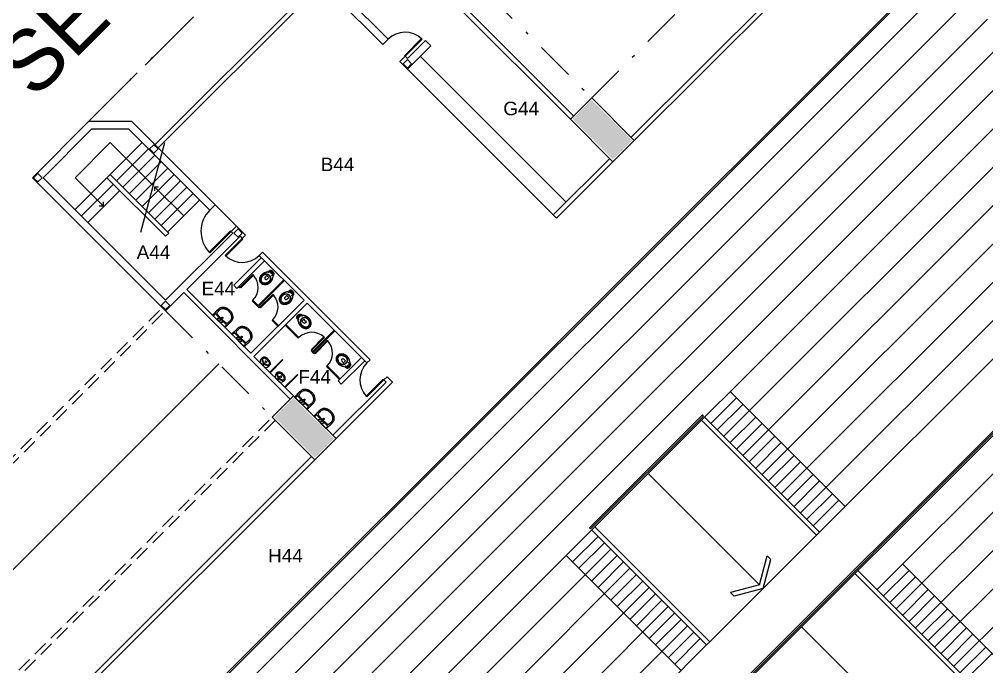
# Model space of a CAD drawing. Extents: x 1306 to 1544, y -75 to 211.
# Drawn here: x 1379.33 to 1411.44, y 159.91 to 181.41 of the extents above; entities that cross this region are included whole.
import ezdxf

# ---------------------------------------------------------------- set-up
doc = ezdxf.new("R2010")
doc.units = 0
doc.header["$LTSCALE"] = 2
doc.linetypes.add('DASHDOT2', pattern=[12.7, 6.35, -3.175, 0, -3.175])
doc.linetypes.add('HIDDEN', pattern=[0.375, 0.25, -0.125])
for name, color, linetype in [('06', 6, 'CONTINUOUS'), ('ARQUIBANCADA-ARY', 2, 'CONTINUOUS'), ('DIVISÓRIAS-ARY', 2, 'CONTINUOUS'), ('ESQUADRIA-ARY', 2, 'CONTINUOUS'), ('HACHURAS-ARY', 9, 'CONTINUOUS'), ('INDICAÇÕES-ARY', 2, 'CONTINUOUS'), ('L_DECA', 7, 'CONTINUOUS'), ('PAREDE-ALTA-ARY', 1, 'CONTINUOUS'), ('PAREDE-BAIXA-ARY', 2, 'CONTINUOUS'), ('PEÇAS-SANIT-ARY', 7, 'CONTINUOUS'), ('PILARES-PRINC-ARY', 5, 'CONTINUOUS'), ('PILARES-SECUND-ARY', 5, 'CONTINUOUS'), ('PROJ-COBERTURA-ARY', 7, 'DASHDOT2'), ('RAMPA-INT-ARY', 7, 'CONTINUOUS'), ('RAMPA-PROJ-ARY', 7, 'HIDDEN'), ('TEXTO-PB-COR-ARY', 12, 'CONTINUOUS'), ('TEXTOG-EP-ARY', 11, 'CONTINUOUS')]:
    doc.layers.add(name, color=color, linetype=linetype)
doc.styles.add('ARIAL', font='arial.ttf', dxfattribs={"height": 0.5})

# ---------------------------------------------------------------- blocks, each defined once
blk = doc.blocks.new('RAV10')
at = {"layer": 'L_DECA'}
blk.add_lwpolyline([(4.6, -12.9), (8.2, -12.9), (8.2, -12.9), (8.7, -13), (9.2, -13.2), (9.6, -13.5), (9.9, -14), (10.1, -14.3), (10.1, -14.3), (10.1, -14.3), (10.1, -14.3), (10.1, -14.3), (10.1, -14.3), (12.2, -18), (12.2, -18), (12.5, -18.6), (12.8, -19.1), (13.1, -19.6), (13.3, -20.1), (13.3, -20.1), (13.6, -20.6), (13.9, -21.1), (14.2, -21.5), (14.5, -22.1), (14.7, -22.6), (15, -23.1), (15.3, -23.6), (15.5, -24.1), (15.5, -24.1), (15.9, -24.8), (16.3, -25.6), (16.6, -26.3), (16.9, -27), (17.2, -27.8), (17.5, -28.6), (17.8, -29.4), (18, -30.2), (18, -30.2), (18.3, -31.4), (18.6, -32.6), (18.8, -33.9), (19, -35.2), (19.1, -36.4), (19.1, -37.7), (19.1, -39), (19, -40.3), (19, -40.3), (18.8, -41.6), (18.6, -42.9), (18.2, -44.2), (17.9, -45.5), (17.4, -46.8), (16.9, -48), (16.4, -49.3), (15.8, -50.4), (15.8, -50.4), (15.2, -51.4), (14.6, -52.3), (13.9, -53.1), (13.3, -53.9), (12.5, -54.8), (11.7, -55.5), (10.9, -56.3), (10.1, -57), (10.1, -57), (9, -57.8), (7.9, -58.5), (6.6, -59.1), (5.4, -59.6), (4.1, -60), (2.8, -60.3), (1.4, -60.4), (0, -60.5), (0, -60.5), (-1.4, -60.4), (-2.7, -60.3), (-4, -60), (-5.3, -59.6), (-6.6, -59.1), (-7.8, -58.5), (-9, -57.8), (-10.1, -57), (-10.1, -57), (-10.9, -56.3), (-11.7, -55.5), (-12.5, -54.8), (-13.2, -53.9), (-13.9, -53.1), (-14.5, -52.3), (-15.1, -51.4), (-15.7, -50.4), (-15.7, -50.4), (-16.3, -49.3), (-16.9, -48), (-17.4, -46.8), (-17.8, -45.5), (-18.2, -44.2), (-18.5, -42.9), (-18.7, -41.6), (-19, -40.3), (-19, -40.3), (-19, -39), (-19, -37.7), (-19, -36.4), (-18.9, -35.2), (-18.7, -33.9), (-18.5, -32.6), (-18.2, -31.4), (-17.9, -30.2), (-17.9, -30.2), (-17.7, -29.4), (-17.4, -28.6), (-17.1, -27.8), (-16.9, -27), (-16.6, -26.3), (-16.2, -25.6), (-15.8, -24.8), (-15.5, -24.1), (-15.5, -24.1), (-15.2, -23.6), (-15, -23.1), (-14.7, -22.6), (-14.4, -22.1), (-14.2, -21.5), (-13.9, -21.1), (-13.6, -20.6), (-13.3, -20.1), (-13.3, -20.1), (-13.1, -19.6), (-12.8, -19.1), (-12.4, -18.6), (-12.1, -18), (-10.1, -14.3), (-10.1, -14.3), (-10.1, -14.3), (-10.1, -14.3), (-10.1, -14.3), (-10.1, -14.3), (-9.8, -14), (-9.8, -14), (-9.6, -13.5), (-9.1, -13.2), (-8.6, -13), (-8.1, -12.9), (-4.5, -12.9)], dxfattribs=at)
at = {"layer": 'L_DECA', "color": 1}
for points in [[(12.2, -18), (13.3, -20.1), (13.3, -20.1), (13.6, -20.6), (13.8, -21.1), (14.1, -21.5), (14.3, -22.1), (14.5, -22.6), (14.7, -23.1), (15, -23.6), (15.2, -24.1), (15.2, -24.1), (15.5, -24.8), (15.9, -25.6), (16.2, -26.3), (16.6, -27.1), (16.9, -27.8), (17.1, -28.5), (17.4, -29.4), (17.6, -30.2), (17.6, -30.2), (17.9, -31.4), (18.1, -32.6), (18.3, -33.9), (18.5, -35.2), (18.5, -36.4), (18.5, -37.7), (18.5, -39), (18.4, -40.3), (18.4, -40.3), (18.2, -41.6), (17.9, -42.9), (17.6, -44.2), (17.2, -45.5), (16.7, -46.8), (16.2, -48), (15.6, -49.3), (15, -50.4), (15, -50.4), (14.4, -51.2), (13.9, -52), (13.3, -52.8), (12.8, -53.5), (12.2, -54.2), (11.5, -54.9), (10.9, -55.5), (10.1, -56.2), (10.1, -56.2), (9, -57.1), (7.9, -57.8), (6.6, -58.4), (5.4, -58.9), (4.1, -59.3), (2.8, -59.6), (1.4, -59.8), (0, -59.8), (0, -59.8), (-1.4, -59.8), (-2.7, -59.6), (-4.1, -59.3), (-5.3, -58.9), (-6.6, -58.4), (-7.8, -57.8), (-9, -57.1), (-10.1, -56.2), (-10.1, -56.2), (-10.8, -55.5), (-11.5, -54.9), (-12.1, -54.2), (-12.7, -53.5), (-13.3, -52.8), (-13.9, -52), (-14.4, -51.2), (-14.9, -50.4), (-14.9, -50.4), (-15.5, -49.3), (-16.1, -48), (-16.6, -46.8), (-17.1, -45.5), (-17.5, -44.2), (-17.9, -42.9), (-18.1, -41.6), (-18.3, -40.3), (-18.3, -40.3), (-18.4, -39.1), (-18.5, -37.7), (-18.5, -36.4), (-18.4, -35.2), (-18.2, -33.9), (-18, -32.6), (-17.8, -31.4), (-17.5, -30.2), (-17.5, -30.2), (-17.3, -29.4), (-17, -28.6), (-16.8, -27.8), (-16.5, -27.1), (-16.2, -26.3), (-15.8, -25.6), (-15.5, -24.8), (-15.2, -24.1), (-15.2, -24.1), (-15, -23.6), (-14.7, -23.1), (-14.5, -22.6), (-14.2, -22.1), (-14, -21.5), (-13.7, -21.1), (-13.5, -20.6), (-13.2, -20.1), (-12.1, -18)], [(-12.9, -30.2), (-12.9, -30.2), (-12.4, -29.3), (-11.9, -28.4), (-11.2, -27.7), (-10.6, -26.9), (-9.9, -26.2), (-9.2, -25.6), (-8.4, -25), (-7.5, -24.4), (-6.7, -23.9), (-5.8, -23.5), (-4.9, -23.1), (-3.9, -22.8), (-3, -22.6), (-2, -22.4), (-1, -22.3), (0, -22.2), (0, -22.2), (1, -22.3), (2, -22.4), (3, -22.6), (4, -22.8), (5, -23.1), (5.8, -23.5), (6.8, -23.9), (7.6, -24.4), (8.5, -25), (9.3, -25.6), (10, -26.2), (10.6, -26.9), (11.3, -27.7), (12, -28.4), (12.5, -29.3), (13, -30.2), (13, -30.2), (13.6, -31.3), (14, -32.6), (14.3, -33.8), (14.6, -35.1), (14.7, -36.4), (14.7, -37.7), (14.7, -39), (14.4, -40.3), (14.4, -40.3), (14.2, -41.6), (13.8, -42.9), (13.4, -44.2), (12.9, -45.5), (12.4, -46.8), (11.7, -48), (11.1, -49.3), (10.4, -50.4), (10.4, -50.4), (9.4, -51.7), (8.4, -52.8), (7.2, -53.8), (5.9, -54.6), (4.5, -55.2), (3.1, -55.8), (1.5, -56.1), (0, -56.2), (0, -56.2), (-1.5, -56.1), (-3.1, -55.8), (-4.4, -55.2), (-5.8, -54.6), (-7.1, -53.8), (-8.3, -52.8), (-9.3, -51.7), (-10.3, -50.4), (-10.3, -50.4), (-11, -49.3), (-11.7, -48), (-12.3, -46.8), (-12.8, -45.5), (-13.3, -44.2), (-13.7, -42.9), (-14.1, -41.6), (-14.4, -40.3), (-14.4, -40.3), (-14.6, -39), (-14.7, -37.7), (-14.6, -36.4), (-14.5, -35.1), (-14.2, -33.8), (-13.9, -32.6), (-13.5, -31.3), (-12.9, -30.2)], [(-12, -30.2), (-12, -30.2), (-11.5, -29.4), (-11, -28.6), (-10.4, -27.9), (-9.8, -27.2), (-9.1, -26.7), (-8.5, -26.1), (-7.7, -25.5), (-6.9, -25), (-6.1, -24.6), (-5.3, -24.2), (-4.5, -23.9), (-3.6, -23.6), (-2.8, -23.4), (-1.8, -23.2), (-0.9, -23.2), (0, -23.1), (0, -23.1), (0.9, -23.2), (1.9, -23.2), (2.8, -23.4), (3.6, -23.6), (4.5, -23.9), (5.4, -24.2), (6.2, -24.6), (7, -25), (7.7, -25.5), (8.5, -26.1), (9.2, -26.7), (9.8, -27.2), (10.4, -27.9), (11, -28.6), (11.5, -29.4), (12, -30.2), (12, -30.2), (12.7, -31.3), (13.2, -32.6), (13.6, -33.8), (13.9, -35), (14.1, -36.4), (14.1, -37.7), (14.1, -39), (13.9, -40.3), (13.9, -40.3), (13.6, -41.7), (13.2, -43), (12.8, -44.3), (12.3, -45.5), (11.7, -46.9), (11.1, -48.1), (10.4, -49.3), (9.6, -50.4), (9.6, -50.4), (8.8, -51.6), (7.8, -52.6), (6.7, -53.5), (5.5, -54.2), (4.2, -54.8), (2.8, -55.3), (1.5, -55.5), (0, -55.7), (0, -55.7), (-1.5, -55.5), (-2.8, -55.3), (-4.2, -54.8), (-5.4, -54.2), (-6.6, -53.5), (-7.7, -52.6), (-8.7, -51.6), (-9.6, -50.4), (-9.6, -50.4), (-10.3, -49.3), (-11, -48.1), (-11.7, -46.9), (-12.2, -45.5), (-12.7, -44.3), (-13.1, -43), (-13.5, -41.7), (-13.8, -40.3), (-13.8, -40.3), (-14, -39), (-14.1, -37.7), (-14, -36.4), (-13.9, -35), (-13.6, -33.8), (-13.2, -32.6), (-12.7, -31.3), (-12, -30.2)], [(-7.7, -9.4), (-8.1, -10.1), (-8.5, -10.8), (-8.6, -11.4), (-8.8, -12.2), (-8.8, -13.1)], [(-5.1, -12.9), (-5.1, -9.7), (-5.1, -7.8), (-5.1, -7.8), (-5.2, -7.6), (-5.3, -7.5), (-5.5, -7.4), (-5.9, -7.6), (-5.9, -7.6), (-6.4, -8), (-7.1, -8.6), (-7.7, -9.4)], [(5.1, -9.3), (5, -8.9), (4.6, -8.3), (3.9, -7.8), (3.1, -7.7), (0, -7.7), (-3.1, -7.7), (-3.1, -7.7), (-3.9, -7.8), (-4.5, -8.3), (-5, -8.9), (-5.1, -9.7)], [(4.6, -12.9), (4.6, -12.9), (4.2, -12.9), (3.9, -12.6), (3.6, -12.4), (3.6, -12), (3.6, -10.7), (3.6, -10.7), (3.6, -10.5), (3.6, -10.4), (3.7, -10.2), (3.9, -10.1), (3.9, -10.1), (3.9, -9.9), (3.9, -9.7), (3.8, -9.5), (3.6, -9.4), (0, -9.4), (-3.5, -9.4), (-3.5, -9.4), (-3.7, -9.5), (-3.9, -9.7), (-3.9, -9.9), (-3.8, -10.1), (-3.8, -10.1), (-3.6, -10.2), (-3.6, -10.4), (-3.5, -10.5), (-3.5, -10.7), (-3.5, -12), (-3.5, -12), (-3.6, -12.4), (-3.8, -12.6), (-4.1, -12.9), (-4.5, -12.9)], [(-4.5, -37), (-4.5, -29), (0, -29)], [(3.7, -10.3), (0, -10.3), (-3.6, -10.3)], [(4.6, -37), (4.6, -29), (0, -29)], [(5.1, -12.9), (5.1, -9.7), (5.1, -7.8), (5.1, -7.8), (5.2, -7.6), (5.3, -7.5), (5.5, -7.4), (5.9, -7.6), (5.9, -7.6), (6.4, -8), (7.1, -8.6), (7.7, -9.4)], [(7.7, -9.4), (8.1, -10.1), (8.5, -10.8), (8.6, -11.4), (8.8, -12.2), (8.8, -13.1)]]:
    blk.add_lwpolyline(points, dxfattribs=at)
at = {"layer": 'L_DECA', "color": 7}
for points in [[(10.1, -14.3), (10.1, -14.3), (10.1, -14.3), (10.1, -14.3), (10.1, -14.3), (10.1, -14.3), (9.6, -11.3), (9.6, -11.3), (9.3, -10.2), (8.9, -9.3), (8.3, -8.5), (7.7, -7.7), (6.9, -7), (6.1, -6.5), (5.1, -6.2), (4.1, -5.9), (4.1, -5.9), (3.6, -5.8), (3.1, -5.7), (2.6, -5.6), (2, -5.6), (1.5, -5.6), (1, -5.5), (0.5, -5.5), (0, -5.5), (0, -5.5), (-0.5, -5.5), (-1, -5.5), (-1.5, -5.6), (-2, -5.6), (-2.5, -5.6), (-3, -5.7), (-3.5, -5.8), (-4, -5.9), (-4, -5.9), (-5, -6.2), (-6, -6.5), (-6.9, -7), (-7.6, -7.7), (-8.2, -8.5), (-8.8, -9.3), (-9.3, -10.2), (-9.6, -11.3), (-10, -14.3), (-10, -14.3), (-10, -14.3), (-10, -14.3), (-10, -14.3), (-10.1, -14.3)], [(-4.5, -12.9), (0, -12.9)], [(4.6, -12.9), (0, -12.9)]]:
    blk.add_lwpolyline(points, dxfattribs=at)
at = {"layer": 'L_DECA', "color": 1}
for centre in [(-7.6, -17), (7.6, -17)]:
    blk.add_circle(centre, 0.672, dxfattribs=at)
blk.add_arc((0, -37), 4.56, 180, 0, dxfattribs=at)
blk = doc.blocks.new('DUO04')
at = {"layer": 'L_DECA'}
blk.add_line((-27.8, 0), (27.8, 0), dxfattribs=at)
at = {"layer": 'L_DECA', "color": 1}
for p, q in [((-26.5, -9.9), (-26.5, 0)), ((26.5, -9.9), (26.5, 0)), ((-26.5, -9.9), (0, -9.9)), ((26.5, -9.9), (0, -9.9))]:
    blk.add_line(p, q, dxfattribs=at)
at = {"layer": 'L_DECA', "color": 7}
for points in [[(-27.8, 0), (-27.8, 0), (-28.5, -0.1), (-29.1, -0.3), (-29.4, -0.8), (-29.5, -1.4), (-29.5, -23.9)], [(27.8, 0), (27.8, 0), (28.5, -0.1), (29.1, -0.3), (29.4, -0.8), (29.5, -1.4), (29.5, -23.9)], [(-29.5, -23.9), (-29.5, -29.7), (-29.5, -29.7), (-29.4, -32.1), (-28.9, -34.4), (-28.2, -36.5), (-27.2, -38.6), (-26.1, -40.5), (-24.7, -42.2), (-23.1, -43.8), (-21.3, -45.2), (-21.3, -45.2), (-20.2, -45.9), (-19.1, -46.6), (-18, -47.2), (-16.9, -47.9), (-15.7, -48.4), (-14.5, -49), (-13.3, -49.4), (-12.1, -49.9), (-10.8, -50.3), (-9.5, -50.5), (-8.2, -50.9), (-6.7, -51.1), (-4.8, -51.4), (-2.9, -51.5), (-1.4, -51.5), (0, -51.5)], [(29.5, -23.9), (29.5, -29.7), (29.5, -29.7), (29.4, -32.1), (28.9, -34.4), (28.2, -36.5), (27.2, -38.6), (26.1, -40.5), (24.7, -42.2), (23.1, -43.8), (21.3, -45.2), (21.3, -45.2), (20.2, -45.9), (19.1, -46.6), (18, -47.2), (16.9, -47.9), (15.7, -48.4), (14.5, -49), (13.3, -49.4), (12.1, -49.9), (10.8, -50.3), (9.5, -50.5), (8.2, -50.9), (6.7, -51.1), (4.8, -51.4), (2.9, -51.5), (1.4, -51.5), (0, -51.5)]]:
    blk.add_lwpolyline(points, dxfattribs=at)
at = {"layer": 'L_DECA', "color": 1}
for points in [[(-26.5, -9.9), (-26.9, -10), (-27.5, -10.1), (-28, -10.6), (-28.4, -11.2), (-28.7, -11.9), (-29, -12.7), (-29.2, -13.7), (-29.4, -15), (-29.5, -16.8)], [(0, -12.4), (0, -12.4), (-0.8, -12.4), (-1.4, -12.4), (-1.1, -12.4), (-1.8, -12.4), (-2.5, -12.4), (-3.3, -12.4), (-3.9, -12.4), (-4.7, -12.4), (-7.9, -12.4), (-8.6, -12.4), (-9.3, -12.4), (-10, -12.4), (-10.7, -12.4), (-11.4, -12.4), (-12, -12.4), (-12.7, -12.4), (-12.7, -12.4), (-13.7, -12.4), (-14.7, -12.5), (-15.8, -12.6), (-16.8, -12.8), (-17.8, -13), (-18.8, -13.2), (-19.8, -13.5), (-20.8, -13.7), (-20.8, -13.7), (-21.7, -14.1), (-22.6, -14.7), (-23.3, -15.4), (-23.9, -16.1), (-24.5, -17), (-24.8, -18), (-25.1, -19), (-25.2, -20), (-25.2, -20), (-25.2, -21.8), (-25.2, -23.1), (-25.2, -23.9)], [(-25.2, -23.9), (-25.2, -27.3), (-25.2, -29.6), (-25.2, -29.6), (-25, -31.4), (-24.8, -33.1), (-24.2, -34.8), (-23.5, -36.3), (-22.6, -37.8), (-21.6, -39.1), (-20.4, -40.4), (-19.1, -41.4), (-19.1, -41.4), (-18.1, -42.1), (-17.1, -42.7), (-16.2, -43.3), (-15.2, -43.9), (-14.1, -44.4), (-13, -44.8), (-11.9, -45.3), (-10.8, -45.7), (-9.7, -46.1), (-8.6, -46.4), (-6.7, -46.8), (-5.2, -47), (-3.3, -47.2), (-2.1, -47.2), (-1, -47.2), (0, -47.2)], [(0, -12.4), (0, -12.4), (0.8, -12.4), (1.4, -12.4), (1.1, -12.4), (1.8, -12.4), (2.5, -12.4), (3.3, -12.4), (3.9, -12.4), (4.7, -12.4), (7.9, -12.4), (8.6, -12.4), (9.3, -12.4), (10, -12.4), (10.7, -12.4), (11.4, -12.4), (12, -12.4), (12.7, -12.4), (12.7, -12.4), (13.7, -12.4), (14.7, -12.5), (15.8, -12.6), (16.8, -12.8), (17.8, -13), (18.8, -13.2), (19.8, -13.5), (20.8, -13.7), (20.8, -13.7), (21.7, -14.1), (22.6, -14.7), (23.3, -15.4), (23.9, -16.1), (24.5, -17), (24.8, -18), (25.1, -19), (25.2, -20), (25.2, -20), (25.2, -21.8), (25.2, -23.1), (25.2, -23.9)], [(25.2, -23.9), (25.2, -27.3), (25.2, -29.6), (25.2, -29.6), (25, -31.4), (24.8, -33.1), (24.2, -34.8), (23.5, -36.3), (22.6, -37.8), (21.6, -39.1), (20.4, -40.4), (19.1, -41.4), (19.1, -41.4), (18.1, -42.1), (17.1, -42.7), (16.2, -43.3), (15.2, -43.9), (14.1, -44.4), (13, -44.8), (11.9, -45.3), (10.8, -45.7), (9.7, -46.1), (8.6, -46.4), (6.7, -46.8), (5.2, -47), (3.3, -47.2), (2.1, -47.2), (1, -47.2), (0, -47.2)], [(26.5, -9.9), (26.9, -10), (27.5, -10.1), (28, -10.6), (28.4, -11.2), (28.7, -11.9), (29, -12.7), (29.2, -13.7), (29.4, -15), (29.5, -16.8)]]:
    blk.add_lwpolyline(points, dxfattribs=at)
for centre, radius in [((-8.5, -4.9), 1.75), ((0, -17), 2.25), ((0, -4.9), 1.75), ((0, -17), 0.981), ((8.5, -4.9), 1.75)]:
    blk.add_circle(centre, radius, dxfattribs=at)
blk = doc.blocks.new('MIC01')
at = {"layer": 'L_DECA'}
blk.add_line((-10, 0), (10, 0), dxfattribs=at)
at = {"layer": 'L_DECA', "color": 1}
for p, q in [((-5.3, 0), (-4.5, -2.2)), ((5.3, 0), (4.5, -2.2)), ((-4.5, -2.2), (0, -2.2)), ((4.5, -2.2), (0, -2.2))]:
    blk.add_line(p, q, dxfattribs=at)
for points in [[(0, -7.1, 0.058109), (-7, -8, 0.07175), (-12.3, -10.1, 0.106494), (-16.3, -13.6, 0.158235), (-17.4, -17.1, 0.158235)], [(0, -23.1, -0.04416), (-5.4, -22.6, -0.058504), (-9.4, -21.4, -0.100522), (-12.6, -19.1, -0.041446), (-13.7, -17.2, -0.101301), (-14.1, -15.3, -0.003595), (-14.1, -15.1)], [(17.4, -17.1, 0.158235), (16.3, -13.6, 0.106494), (12.3, -10.1, 0.07175), (7, -8, 0.058109), (0, -7.1, 0.058109)], [(0, -23.1, 0.04416), (5.4, -22.6, 0.058504), (9.4, -21.4, 0.100522), (12.6, -19.1, 0.041446), (13.7, -17.2, 0.101301), (14.1, -15.3, 0.003595), (14.1, -15.1)]]:
    blk.add_lwpolyline(points, format="xyb", dxfattribs=at)
at = {"layer": 'L_DECA'}
blk.add_lwpolyline([(-17.4, -17.1, 0.158235), (-16.3, -20.6, 0.106494), (-12.3, -24.1, 0.07175), (-7, -26.2, 0.058109), (0, -27, 0.058109), (7, -26.2, 0.07175), (12.3, -24.1, 0.106494), (16.3, -20.6, 0.158235), (17.4, -17.1, 0.158235)], format="xyb", dxfattribs=at)
at = {"layer": 'L_DECA', "color": 1}
blk.add_lwpolyline([(0, -9, 0.056411), (-5.8, -9.7, 0.070161), (-10.3, -11.4, 0.106104), (-13.6, -14.3, 0.161988), (-14.5, -17.1, 0.161988), (-13.6, -19.9, 0.106104), (-10.3, -22.8, 0.070161), (-5.8, -24.5, 0.056411), (0, -25.1, 0.056411), (5.8, -24.5, 0.070161), (10.3, -22.8, 0.106104), (13.6, -19.9, 0.161988), (14.5, -17.1, 0.161988), (13.6, -14.3, 0.106104), (10.3, -11.4, 0.070161), (5.8, -9.7, 0.056411)], format="xyb", close=True, dxfattribs=at)
for centre, radius in [((-2, -14.6), 0.51), ((-2, -16.7), 0.51), ((0, -4.7), 1.76), ((0, -4.7), 0.844), ((0, -13.6), 0.51), ((0, -15.7), 0.51), ((0, -17.8), 0.51), ((2, -14.6), 0.51), ((2, -16.7), 0.51)]:
    blk.add_circle(centre, radius, dxfattribs=at)
at = {"layer": 'L_DECA'}
for centre, start, end in [((-2.6, -13.5), 118.7979, 195.9069), ((2.6, -13.5), 344.0931, 61.2021)]:
    blk.add_arc(centre, 15.4, start, end, dxfattribs=at)

msp = doc.modelspace()

# ---------------------------------------------------------------- hatches: boundary and pattern name
at = {"layer": 'HACHURAS-ARY', "ltscale": 0.5}
for points in [[(1398.326, 178.734), (1397.69, 178.097), (1399.033, 176.754), (1399.669, 177.39)], [(1388.426, 168.834), (1387.79, 168.198), (1389.134, 166.854), (1389.77, 167.491)]]:
    msp.add_hatch(color=256, dxfattribs=at).paths.add_polyline_path(points)

# ---------------------------------------------------------------- linework, layer by layer
at = {"layer": '06', "ltscale": 0.5}
for p, q in [((1383.814, 175.851), (1383.954, 175.851)), ((1383.814, 175.851), (1383.814, 175.711)), ((1382.123, 175.208), (1382.123, 175.348)), ((1382.123, 175.208), (1381.983, 175.208))]:
    msp.add_line(p, q, dxfattribs=at)
at = {"layer": 'ARQUIBANCADA-ARY'}
for p, q in [((1383.312, 155.805), (1410.719, 183.212)), ((1384.212, 155.432), (1411.092, 182.312)), ((1385.112, 155.059), (1411.465, 181.412)), ((1386.012, 154.686), (1411.838, 180.512)), ((1386.912, 154.314), (1412.21, 179.612)), ((1387.812, 153.941), (1412.583, 178.712)), ((1402.708, 167.564), (1412.956, 177.812)), ((1403.344, 166.927), (1413.329, 176.912)), ((1403.981, 166.291), (1413.702, 176.012)), ((1404.617, 165.655), (1414.074, 175.112)), ((1405.254, 165.018), (1414.447, 174.212)), ((1405.89, 164.382), (1414.82, 173.312)), ((1395.012, 150.958), (1415.566, 171.512)), ((1407.799, 162.473), (1415.938, 170.612)), ((1408.436, 161.836), (1416.311, 169.712)), ((1402.92, 169.049), (1406.738, 165.23)), ((1403.132, 168.837), (1402.284, 167.988)), ((1403.344, 168.624), (1402.496, 167.776)), ((1409.072, 161.2), (1416.684, 168.812)), ((1401.966, 168.094), (1405.784, 164.276)), ((1402.072, 168.2), (1405.89, 164.382)), ((1403.769, 168.2), (1402.92, 167.352)), ((1403.981, 167.988), (1403.132, 167.139)), ((1409.708, 160.563), (1417.057, 167.912)), ((1404.405, 167.564), (1403.556, 166.715)), ((1404.617, 167.352), (1403.769, 166.503)), ((1410.345, 159.927), (1417.429, 167.012)), ((1405.041, 166.927), (1404.193, 166.079)), ((1405.253, 166.715), (1404.405, 165.867)), ((1405.678, 166.291), (1404.829, 165.442)), ((1405.89, 166.079), (1405.041, 165.23)), ((1406.314, 165.655), (1405.466, 164.806)), ((1406.526, 165.442), (1405.678, 164.594)), ((1398.324, 164.452), (1402.142, 160.634)), ((1398.43, 164.559), (1402.248, 160.74)), ((1405.784, 164.276), (1405.89, 164.382)), ((1397.687, 163.392), (1398.536, 164.24)), ((1388.712, 153.568), (1398.96, 163.816)), ((1397.9, 163.18), (1398.748, 164.028)), ((1397.475, 163.604), (1401.294, 159.786)), ((1398.324, 162.755), (1399.172, 163.604)), ((1389.612, 153.195), (1399.597, 163.18)), ((1398.536, 162.543), (1399.384, 163.392)), ((1407.163, 163.109), (1410.981, 159.291)), ((1408.86, 163.109), (1408.011, 162.26)), ((1408.648, 163.321), (1411.83, 160.139)), ((1398.96, 162.119), (1399.809, 162.968)), ((1407.057, 163.003), (1410.875, 159.185)), ((1409.072, 162.897), (1408.223, 162.048)), ((1390.512, 152.822), (1400.233, 162.543)), ((1399.172, 161.907), (1400.021, 162.755)), ((1409.496, 162.473), (1408.648, 161.624)), ((1399.597, 161.483), (1400.445, 162.331)), ((1409.708, 162.26), (1408.86, 161.412)), ((1391.412, 152.45), (1400.869, 161.907)), ((1399.809, 161.27), (1400.657, 162.119)), ((1410.132, 161.836), (1409.284, 160.988)), ((1400.233, 160.846), (1401.082, 161.695)), ((1410.345, 161.624), (1409.496, 160.776)), ((1392.312, 152.077), (1401.506, 161.27)), ((1400.445, 160.634), (1401.294, 161.483)), ((1410.769, 161.2), (1409.92, 160.351)), ((1400.869, 160.21), (1401.718, 161.058)), ((1401.082, 159.998), (1401.93, 160.846)), ((1410.981, 160.988), (1410.132, 160.139)), ((1393.212, 151.704), (1402.142, 160.634)), ((1402.142, 160.634), (1402.248, 160.74)), ((1411.405, 160.563), (1410.557, 159.715)), ((1411.617, 160.351), (1410.769, 159.503))]:
    msp.add_line(p, q, dxfattribs=at)
at = {"layer": 'DIVISÓRIAS-ARY'}
for p, q in [((1392.683, 180.77), (1392.118, 180.205)), ((1392.704, 180.749), (1392.139, 180.183)), ((1392.683, 180.77), (1392.704, 180.749)), ((1392.118, 180.205), (1392.139, 180.183)), ((1385.63, 173.682), (1386.337, 174.389)), ((1385.651, 173.661), (1386.358, 174.367)), ((1386.337, 174.389), (1386.358, 174.367)), ((1386.164, 173.572), (1386.729, 174.138)), ((1386.185, 173.551), (1386.751, 174.116)), ((1386.751, 174.116), (1386.729, 174.138)), ((1385.63, 173.682), (1385.651, 173.661)), ((1386.185, 173.551), (1386.164, 173.572)), ((1387.082, 172.935), (1386.637, 172.49)), ((1387.104, 172.914), (1386.68, 172.49)), ((1387.104, 172.914), (1387.082, 172.935)), ((1387.26, 171.91), (1388.108, 172.759)), ((1387.281, 171.889), (1388.129, 172.738)), ((1386.602, 172.525), (1386.637, 172.49)), ((1386.623, 172.547), (1386.659, 172.511)), ((1386.659, 172.511), (1386.68, 172.49)), ((1387.083, 172.087), (1387.062, 172.066)), ((1387.083, 172.087), (1387.26, 171.91)), ((1387.74, 172.277), (1387.295, 171.833)), ((1387.761, 172.256), (1387.338, 171.833)), ((1387.761, 172.256), (1387.74, 172.277)), ((1387.062, 172.066), (1387.295, 171.833)), ((1387.281, 171.889), (1387.316, 171.854)), ((1387.316, 171.854), (1387.338, 171.833)), ((1387.741, 171.429), (1387.719, 171.408)), ((1387.719, 171.408), (1387.91, 171.217)), ((1387.741, 171.429), (1387.931, 171.239)), ((1388.589, 170.821), (1388.158, 171.253)), ((1388.61, 170.843), (1388.179, 171.274)), ((1388.61, 170.843), (1388.589, 170.821)), ((1389.437, 170.863), (1389.013, 170.44)), ((1389.458, 170.842), (1389.013, 170.397)), ((1389.437, 170.863), (1389.458, 170.842)), ((1389.55, 170.75), (1389.105, 170.305)), ((1389.571, 170.729), (1389.148, 170.305)), ((1389.571, 170.729), (1389.55, 170.75)), ((1389.035, 170.418), (1389.013, 170.44)), ((1389.013, 170.397), (1389.105, 170.305)), ((1389.035, 170.418), (1389.07, 170.383)), ((1389.091, 170.362), (1389.126, 170.326)), ((1389.126, 170.326), (1389.148, 170.305)), ((1387.641, 169.69), (1388.066, 170.114)), ((1387.656, 169.676), (1388.08, 170.1)), ((1388.08, 170.1), (1388.066, 170.114)), ((1389.551, 169.902), (1389.53, 169.881)), ((1389.53, 169.881), (1389.961, 169.45)), ((1389.551, 169.902), (1389.982, 169.471)), ((1388.136, 169.195), (1388.561, 169.619)), ((1388.15, 169.18), (1388.575, 169.604)), ((1388.575, 169.604), (1388.561, 169.619)), ((1390.845, 168.891), (1391.41, 169.457)), ((1390.866, 168.87), (1391.432, 169.435)), ((1391.41, 169.457), (1391.432, 169.435)), ((1390.845, 168.891), (1390.866, 168.87))]:
    msp.add_line(p, q, dxfattribs=at)
at = {"layer": 'DIVISÓRIAS-ARY', "color": 7, "ltscale": 0.5}
for centre, radius, start, end in [((1392.139, 180.183), 0.8, 47.1491, 135), ((1386.358, 174.367), 1, 135, 223.2809), ((1386.729, 174.138), 0.8, 227.1491, 315), ((1386.659, 172.511), 0.6, 315, 42.134), ((1387.316, 171.854), 0.6, 315, 42.134), ((1389.035, 170.418), 0.6, 47.866, 135), ((1389.126, 170.326), 0.6, 315, 42.134), ((1391.432, 169.435), 0.8, 135, 222.8509)]:
    msp.add_arc(centre, radius, start, end, dxfattribs=at)
at = {"layer": 'ESQUADRIA-ARY'}
for p, q in [((1382.695, 156.178), (1410.346, 183.829)), ((1382.73, 156.142), (1410.382, 183.794)), ((1392.634, 180.183), (1397.477, 175.34)), ((1392.209, 179.759), (1397.053, 174.915)), ((1395.012, 151.1), (1415.424, 171.512)), ((1395.047, 151.064), (1415.459, 171.476)), ((1398.253, 164.523), (1402.001, 168.271)), ((1398.288, 164.488), (1402.036, 168.235)), ((1402.036, 168.235), (1402.001, 168.271)), ((1398.288, 164.488), (1398.253, 164.523))]:
    msp.add_line(p, q, dxfattribs=at)
at = {"layer": 'INDICAÇÕES-ARY', "ltscale": 0.5}
for p, q in [((1382.345, 177.32), (1381.179, 176.153)), ((1383.768, 175.897), (1382.345, 177.32)), ((1382.123, 175.208), (1381.179, 176.153)), ((1383.814, 175.851), (1384.785, 174.88)), ((1385.828, 175.251), (1386.535, 174.544))]:
    msp.add_line(p, q, dxfattribs=at)
at = {"layer": 'INDICAÇÕES-ARY'}
msp.add_line((1384.146, 177.307), (1383.35, 174.335), dxfattribs=at)
at = {"layer": 'PAREDE-ALTA-ARY'}
for p, q in [((1391.396, 180.572), (1388.497, 183.471)), ((1391.573, 180.749), (1388.747, 183.575)), ((1393.907, 181.81), (1397.619, 178.097)), ((1394.189, 181.739), (1397.725, 178.204)), ((1391.573, 180.749), (1391.396, 180.572)), ((1392.811, 180.714), (1392.209, 180.113)), ((1392.987, 180.537), (1392.209, 179.759)), ((1392.811, 180.714), (1392.987, 180.537)), ((1392.139, 180.183), (1391.962, 180.007)), ((1392.209, 180.113), (1392.139, 180.183)), ((1392.209, 179.759), (1391.962, 180.007)), ((1381.638, 178.027), (1379.764, 176.153)), ((1381.638, 178.027), (1383.052, 178.027)), ((1383.052, 178.027), (1385.828, 175.251)), ((1381.742, 177.777), (1380.118, 176.153)), ((1381.742, 177.777), (1382.949, 177.777)), ((1382.949, 177.777), (1385.651, 175.075)), ((1382.345, 176.259), (1382.239, 176.153)), ((1382.345, 176.259), (1384.29, 174.314)), ((1384.184, 171.734), (1379.764, 176.153)), ((1380.118, 176.153), (1384.184, 172.087)), ((1382.239, 176.153), (1384.184, 174.208)), ((1385.651, 175.075), (1385.828, 175.251)), ((1386.358, 174.367), (1386.535, 174.544)), ((1386.358, 174.367), (1386.411, 174.314)), ((1386.535, 174.544), (1386.835, 174.244)), ((1384.184, 172.087), (1386.411, 174.314)), ((1384.184, 174.208), (1384.29, 174.314)), ((1384.891, 172.441), (1386.659, 174.208)), ((1386.659, 174.208), (1386.729, 174.138)), ((1386.729, 174.138), (1386.835, 174.244)), ((1387.295, 173.572), (1387.401, 173.678)), ((1387.295, 173.572), (1388.78, 172.087)), ((1390.972, 170.107), (1387.401, 173.678)), ((1384.891, 172.441), (1387.012, 170.319)), ((1384.184, 171.734), (1384.785, 172.335)), ((1384.785, 172.335), (1388.32, 168.799)), ((1387.012, 170.319), (1388.78, 172.087)), ((1387.118, 170.213), (1388.886, 171.981)), ((1388.886, 171.981), (1390.866, 170.001)), ((1387.118, 170.213), (1388.426, 168.905)), ((1390.972, 170.107), (1390.866, 170.001)), ((1391.432, 169.435), (1391.538, 169.541)), ((1391.715, 169.365), (1391.538, 169.541)), ((1389.735, 167.597), (1391.502, 169.365)), ((1389.841, 167.491), (1391.715, 169.365)), ((1391.432, 169.435), (1391.502, 169.365))]:
    msp.add_line(p, q, dxfattribs=at)
at = {"layer": 'PAREDE-ALTA-ARY', "ltscale": 0.5}
for p, q in [((1398.927, 176.789), (1397.053, 174.915)), ((1399.033, 176.683), (1397.159, 174.809)), ((1397.053, 174.915), (1397.159, 174.809))]:
    msp.add_line(p, q, dxfattribs=at)
at = {"layer": 'PAREDE-BAIXA-ARY'}
for p, q in [((1409.788, 187.651), (1399.634, 177.496)), ((1409.974, 187.624), (1399.74, 177.39)), ((1389.275, 182.694), (1383.83, 177.249)), ((1389.381, 182.588), (1383.936, 177.143)), ((1386.447, 172.582), (1387.366, 173.501)), ((1386.553, 172.476), (1387.472, 173.395)), ((1386.447, 172.582), (1386.553, 172.476)), ((1389.07, 170.383), (1389.777, 171.09)), ((1389.091, 170.362), (1389.798, 171.069)), ((1389.911, 169.4), (1390.689, 170.178)), ((1390.017, 169.294), (1390.795, 170.072)), ((1389.911, 169.4), (1390.017, 169.294)), ((1389.028, 166.89), (1378.873, 156.736)), ((1378.9, 156.55), (1389.134, 166.784))]:
    msp.add_line(p, q, dxfattribs=at)
at = {"layer": 'PILARES-PRINC-ARY'}
for points in [[(1398.326, 178.805), (1397.619, 178.097), (1399.033, 176.683), (1399.74, 177.39)], [(1388.426, 168.905), (1387.719, 168.198), (1389.134, 166.784), (1389.841, 167.491)]]:
    msp.add_lwpolyline(points, close=True, dxfattribs=at)
at = {"layer": 'PILARES-SECUND-ARY'}
for points in [[(1392.351, 179.936), (1392.209, 179.795), (1392.068, 179.936), (1392.209, 180.077)], [(1383.653, 177.108), (1383.795, 177.249), (1383.936, 177.108), (1383.795, 176.966)], [(1379.941, 176.294), (1379.8, 176.153), (1379.941, 176.012), (1380.083, 176.153)], [(1386.588, 174.173), (1386.729, 174.314), (1386.588, 174.456), (1386.447, 174.314)], [(1384.325, 171.91), (1384.184, 171.769), (1384.042, 171.91), (1384.184, 172.052)]]:
    msp.add_lwpolyline(points, close=True, dxfattribs=at)
at = {"layer": 'PROJ-COBERTURA-ARY', "ltscale": 0.1}
for p, q in [((1398.326, 178.805), (1408.853, 189.331)), ((1381.638, 178.027), (1388.497, 184.886)), ((1382.345, 178.734), (1387.79, 184.179)), ((1394.79, 182.34), (1398.326, 178.805)), ((1384.184, 171.734), (1387.719, 168.198))]:
    msp.add_line(p, q, dxfattribs=at)
at = {"layer": 'RAMPA-INT-ARY'}
for p, q in [((1382.345, 176.259), (1383.406, 177.32)), ((1382.557, 176.047), (1383.618, 177.108)), ((1382.77, 175.835), (1383.83, 176.895)), ((1382.982, 175.623), (1384.042, 176.683)), ((1383.194, 175.41), (1384.255, 176.471)), ((1383.406, 175.198), (1384.467, 176.259)), ((1382.239, 176.153), (1381.179, 175.092)), ((1382.451, 175.941), (1381.391, 174.88)), ((1383.618, 174.986), (1384.679, 176.047)), ((1382.664, 175.729), (1381.603, 174.668)), ((1383.83, 174.774), (1384.891, 175.835)), ((1384.042, 174.562), (1385.103, 175.623)), ((1384.255, 174.35), (1385.315, 175.41)), ((1400.198, 166.326), (1403.894, 162.63)), ((1405.784, 164.276), (1402.248, 160.74)), ((1403.894, 162.63), (1404.152, 163.596)), ((1404.016, 162.508), (1404.275, 163.474)), ((1404.275, 163.474), (1404.152, 163.596)), ((1403.894, 162.63), (1402.928, 162.372)), ((1404.016, 162.508), (1403.05, 162.249)), ((1403.05, 162.249), (1402.928, 162.372)), ((1405.289, 161.235), (1408.985, 157.539))]:
    msp.add_line(p, q, dxfattribs=at)
msp.add_lwpolyline([(1385.952, 169.966), (1375.425, 159.439, 0.738139), (1378.551, 153.525, 0.738139)], format="xyb", dxfattribs=at)
at = {"layer": 'RAMPA-PROJ-ARY'}
for points in [[(1378.75, 150.873, -0.719528), (1373.551, 161.313), (1384.078, 171.84)], [(1378.75, 151.025, -0.720853), (1373.657, 161.207), (1384.184, 171.734)]]:
    msp.add_lwpolyline(points, format="xyb", dxfattribs=at)
for points in [[(1377.193, 157.671), (1387.719, 168.198)], [(1387.825, 168.092), (1377.671, 157.938)]]:
    msp.add_lwpolyline(points, dxfattribs=at)

# ---------------------------------------------------------------- block references
at = {"layer": 'PEÇAS-SANIT-ARY', "ltscale": 0.5, "yscale": 0.01, "zscale": 0.01}
for name, p, xscale, rotation in [('RAV10', (1387.784, 173.072), 0.01, 315), ('RAV10', (1388.442, 172.414), 0.01, 315), ('DUO04', (1385.951, 171.381), 0.01, 135), ('RAV10', (1388.538, 171.622), -0.01, 44.99999999999999), ('DUO04', (1386.587, 170.744), 0.01, 135), ('RAV10', (1390.33, 169.83), 0.01, 225), ('DUO04', (1388.673, 168.658), 0.01, 135), ('DUO04', (1389.31, 168.022), 0.01, 135)]:
    msp.add_blockref(name, p, dxfattribs=dict(at, xscale=xscale, rotation=rotation))
at = {"layer": 'PEÇAS-SANIT-ARY', "xscale": 0.01, "yscale": 0.01, "zscale": 0.01, "rotation": 134.9569174750632}
for p in [(1387.401, 169.93), (1387.896, 169.435)]:
    msp.add_blockref('MIC01', p, dxfattribs=at)

# ---------------------------------------------------------------- texts
at = {"layer": 'TEXTO-PB-COR-ARY', "style": 'ARIAL'}
for s, p in [('G44', (1395.393, 178.226)), ('B44', (1389.331, 176.37)), ('A44', (1383.224, 173.451)), ('E44', (1385.377, 172.247)), ('F44', (1388.59, 169.314)), ('H44', (1387.587, 163.372))]:
    msp.add_text(s, height=0.45, dxfattribs=at).set_placement(p)
at = {"layer": 'TEXTOG-EP-ARY', "style": 'ARIAL'}
msp.add_text('SETOR 4', height=2, rotation=45, dxfattribs=at).set_placement((1379.82, 178.717))

doc.saveas('drawing.dxf')
